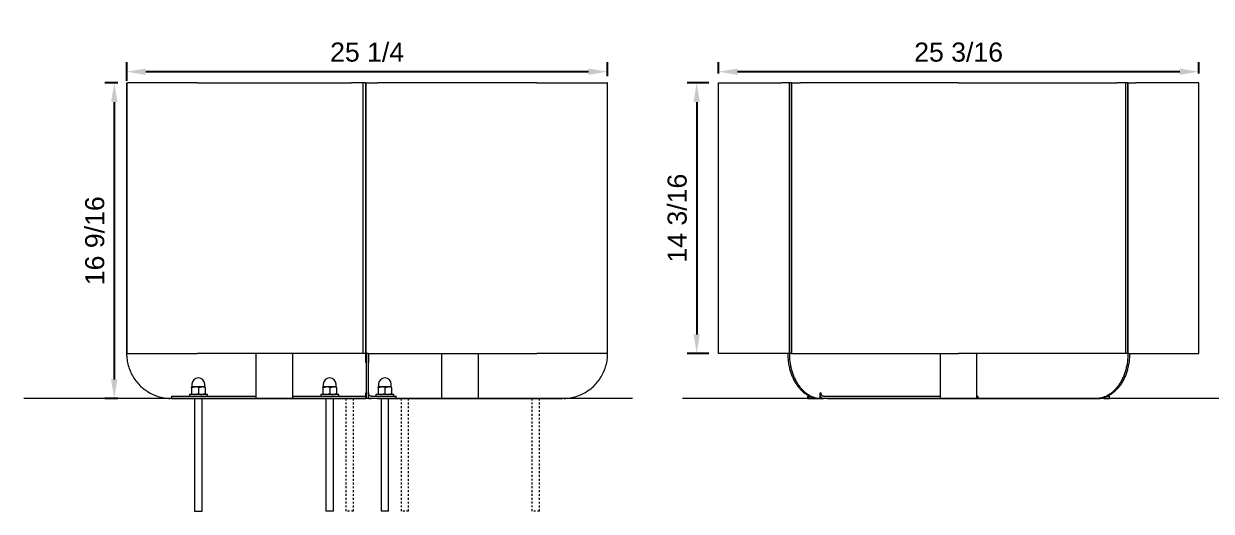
# Model space of a CAD drawing. Header units: inches. Extents: x -0.2 to 94.2, y 2.6 to 69.8.
# Drawn here: x -0.2 to 62.1, y 44.3 to 69.8 of the extents above; entities that cross this region are included whole.
import ezdxf

# ---------------------------------------------------------------- set-up
doc = ezdxf.new("R2010")
doc.units = ezdxf.units.IN
doc.header["$PDSIZE"] = -1
doc.linetypes.add('HIDDEN', pattern=[1.905, 1.27, -0.635])
for name, color, linetype, lineweight in [('ZANO_R', 7, 'Continuous', 0), ('ZANO_R_przerywana', 250, 'HIDDEN', 0), ('ZANO_W', 1, 'Continuous', 0)]:
    doc.layers.add(name, color=color, linetype=linetype, lineweight=lineweight)
doc.styles.get("Standard").update_dxf_attribs({"font": 'ARIALUNI.TTF'})
doc.dimstyles.new('amerykanie', dxfattribs={"dimtxt": 50, "dimasz": 50, "dimexe": 0.5, "dimexo": 0.5, "dimgap": 1, "dimtad": 1, "dimdec": 0, "dimzin": 0, "dimlunit": 5, "dimtxsty": 'Standard', "dimcen": 0.09, "dimclrd": 1, "dimclre": 1, "dimclrt": 1, "dimazin": 0, "dimtfac": 1, "dimtdec": 0, "dimtmove": 0, "dimatfit": 3, "dimfxl": 1, "dimtzin": 0, "dimarcsym": 1})

# ---------------------------------------------------------------- blocks, each defined once
blk = doc.blocks.new('*D363')
at = {"layer": 'Defpoints', "color": 0}
for p in [(36.281, 67.34), (36.281, 66.749), (61.478, 66.749)]:
    blk.add_point(p, dxfattribs=at)
at = {"layer": 'ZANO_W', "color": 1, "lineweight": -2}
for p, q in [((36.281, 67.249), (36.281, 67.84)), ((60.478, 67.34), (37.281, 67.34)), ((61.478, 67.249), (61.478, 67.84))]:
    blk.add_line(p, q, dxfattribs=at)
at = {"layer": 'ZANO_W', "color": 1}
for points in [[(37.281, 67.506), (37.281, 67.173), (36.281, 67.34)], [(60.478, 67.173), (60.478, 67.506), (61.478, 67.34)]]:
    blk.add_solid(points, dxfattribs=at)
at = {"layer": 'ZANO_W', "color": 1, "insert": (48.879, 68.359), "char_height": 1, "attachment_point": 5}
blk.add_mtext('25 3/16', dxfattribs=at)
blk = doc.blocks.new('*D365')
at = {"layer": 'Defpoints', "color": 0}
for p in [(5.276, 66.748), (4.582, 50.212), (5.276, 50.212)]:
    blk.add_point(p, dxfattribs=at)
at = {"layer": 'ZANO_W', "color": 1, "lineweight": -2}
for p, q in [((4.776, 66.748), (4.082, 66.748)), ((4.582, 65.748), (4.582, 51.212)), ((4.776, 50.212), (4.082, 50.212))]:
    blk.add_line(p, q, dxfattribs=at)
at = {"layer": 'ZANO_W', "color": 1}
for points in [[(4.749, 65.748), (4.416, 65.748), (4.582, 66.748)], [(4.416, 51.212), (4.749, 51.212), (4.582, 50.212)]]:
    blk.add_solid(points, dxfattribs=at)
at = {"layer": 'ZANO_W', "color": 1, "insert": (3.563, 58.48), "char_height": 1, "attachment_point": 5, "rotation": 90}
blk.add_mtext('16 9/16', dxfattribs=at)
blk = doc.blocks.new('*D366')
at = {"layer": 'Defpoints', "color": 0}
for p in [(36.281, 66.749), (35.136, 52.576), (36.281, 52.576)]:
    blk.add_point(p, dxfattribs=at)
at = {"layer": 'ZANO_W', "color": 1, "lineweight": -2}
for p, q in [((35.781, 66.749), (34.636, 66.749)), ((35.136, 65.749), (35.136, 53.576)), ((35.781, 52.576), (34.636, 52.576))]:
    blk.add_line(p, q, dxfattribs=at)
at = {"layer": 'ZANO_W', "color": 1}
for points in [[(35.303, 65.749), (34.969, 65.749), (35.136, 66.749)], [(34.969, 53.576), (35.303, 53.576), (35.136, 52.576)]]:
    blk.add_solid(points, dxfattribs=at)
at = {"layer": 'ZANO_W', "color": 1, "insert": (34.117, 59.662), "char_height": 1, "attachment_point": 5, "rotation": 90}
blk.add_mtext('14 3/16', dxfattribs=at)
blk = doc.blocks.new('*D373')
at = {"layer": 'Defpoints', "color": 0}
for p in [(5.235, 67.34), (5.235, 66.365), (30.461, 66.613)]:
    blk.add_point(p, dxfattribs=at)
at = {"layer": 'ZANO_W', "color": 1, "lineweight": -2}
for p, q in [((5.235, 66.865), (5.235, 67.84)), ((29.461, 67.34), (6.235, 67.34)), ((30.461, 67.113), (30.461, 67.84))]:
    blk.add_line(p, q, dxfattribs=at)
at = {"layer": 'ZANO_W', "color": 1}
for points in [[(6.235, 67.506), (6.235, 67.173), (5.235, 67.34)], [(29.461, 67.173), (29.461, 67.506), (30.461, 67.34)]]:
    blk.add_solid(points, dxfattribs=at)
at = {"layer": 'ZANO_W', "color": 1, "insert": (17.848, 68.359), "char_height": 1, "attachment_point": 5}
blk.add_mtext('25 1/4', dxfattribs=at)

msp = doc.modelspace()

# ---------------------------------------------------------------- linework, layer by layer
at = {"layer": 'ZANO_R'}
for p, q in [((5.23483, 66.74767), (5.23602, 66.74767)), ((5.23483, 52.57436), (5.23483, 66.74767)), ((5.23602, 66.74767), (5.23602, 52.57436)), ((5.23652, 66.74767), (5.23602, 66.74767)), ((5.23652, 66.74767), (5.23652, 52.57436)), ((5.23652, 66.74767), (5.27643, 66.74767)), ((8.93948, 66.74767), (5.27643, 66.74767)), ((8.93948, 66.74767), (17.02398, 66.74767)), ((17.63291, 66.74767), (17.02398, 66.74767)), ((17.63291, 66.74767), (17.64064, 66.74767)), ((17.63291, 52.57436), (17.63291, 66.74767)), ((17.64064, 52.57436), (17.64064, 66.74767)), ((17.75875, 66.74767), (17.64064, 66.74767)), ((17.75875, 66.74767), (17.75875, 52.57436)), ((17.75875, 66.74767), (17.78269, 66.74767)), ((17.78269, 52.57436), (17.78269, 66.74767)), ((17.78269, 66.74767), (17.78784, 66.74767)), ((17.78784, 66.74767), (17.78784, 52.57436)), ((17.78784, 66.74767), (18.3975, 66.74767)), ((26.75644, 66.74767), (18.3975, 66.74767)), ((26.75644, 66.74767), (30.43447, 66.74767)), ((30.46109, 66.74767), (30.43447, 66.74767)), ((30.46109, 52.57436), (30.46109, 66.74767)), ((36.28069, 52.57567), (36.28069, 66.74898)), ((36.28069, 66.74898), (39.5906, 66.74898)), ((40.00288, 66.74898), (39.5906, 66.74898)), ((40.00288, 52.57567), (40.00288, 66.74898)), ((40.00288, 66.74898), (40.02428, 66.74898)), ((40.1078, 66.74898), (40.02428, 66.74898)), ((40.02428, 52.57567), (40.02428, 66.74898)), ((40.11362, 66.74898), (40.1078, 66.74898)), ((40.1078, 66.74898), (40.1078, 52.57567)), ((40.11362, 66.74898), (40.57242, 66.74898)), ((40.11362, 66.74898), (40.11362, 52.57567)), ((48.87919, 66.74898), (40.57245, 66.74898)), ((48.87919, 66.74898), (57.18594, 66.74898)), ((57.64476, 66.74898), (57.18596, 66.74898)), ((57.64476, 52.57567), (57.64476, 66.74898)), ((57.65023, 66.74898), (57.64476, 66.74898)), ((57.73374, 66.74898), (57.65023, 66.74898)), ((57.65023, 52.57567), (57.65023, 66.74898)), ((57.73374, 66.74898), (57.73374, 52.57567)), ((57.73374, 66.74898), (57.75551, 66.74898)), ((57.75551, 66.74898), (58.16778, 66.74898)), ((57.75551, 66.74898), (57.75551, 52.57567)), ((61.47769, 66.74898), (58.16778, 66.74898)), ((61.47769, 52.57567), (61.47769, 66.74898)), ((17.75875, 55.72398), (17.77358, 55.72398)), ((17.78269, 55.64524), (17.75875, 55.64524)), ((17.77358, 55.72398), (17.78269, 55.72398)), ((17.75875, 54.14917), (17.78269, 54.14917)), ((17.77906, 52.10191), (17.77906, 54.14917)), ((5.22978, 52.57436), (5.23115, 52.49367)), ((5.23483, 52.57436), (5.22978, 52.57436)), ((5.23115, 52.49367), (5.23529, 52.41307)), ((5.23652, 52.57436), (5.23483, 52.57436)), ((5.23529, 52.41307), (5.24217, 52.33266)), ((5.23652, 52.57486), (5.23602, 52.57436)), ((5.23652, 52.57436), (5.27643, 52.57436)), ((5.24217, 52.33266), (5.2518, 52.25253)), ((5.27643, 52.57436), (8.93948, 52.57436)), ((17.02398, 52.57436), (8.93948, 52.57436)), ((12.02534, 50.21214), (12.02534, 52.57436)), ((13.92693, 52.57436), (13.92693, 50.21214)), ((17.63291, 52.57436), (17.02398, 52.57436)), ((17.64064, 52.57436), (17.63291, 52.57436)), ((17.75875, 52.57436), (17.64064, 52.57436)), ((17.77906, 52.57436), (17.78269, 52.57436)), ((17.78784, 52.57436), (17.78269, 52.57436)), ((17.78784, 52.57436), (17.7889, 52.57436)), ((17.90702, 52.57436), (17.7889, 52.57436)), ((17.7889, 52.57436), (17.7889, 50.21345)), ((17.90702, 52.57436), (17.90702, 50.21345)), ((17.90702, 52.57436), (18.3975, 52.57436)), ((17.91686, 52.57436), (17.91686, 52.10191)), ((18.3975, 52.57436), (26.75644, 52.57436)), ((21.76899, 50.21214), (21.76899, 52.57436)), ((23.67058, 52.57436), (23.67058, 50.21214)), ((30.43447, 52.57436), (26.75644, 52.57436)), ((30.45671, 52.57436), (30.43447, 52.57436)), ((30.44412, 52.25253), (30.45375, 52.33266)), ((30.45375, 52.33266), (30.46063, 52.41307)), ((30.46615, 52.57436), (30.45671, 52.57436)), ((30.46063, 52.41307), (30.46477, 52.49367)), ((30.46477, 52.49367), (30.46615, 52.57436)), ((39.5906, 52.57567), (36.28069, 52.57567)), ((39.91503, 52.57567), (39.5906, 52.57567)), ((39.91503, 52.57567), (39.91663, 52.47217)), ((39.99855, 52.57567), (39.91503, 52.57567)), ((39.91663, 52.47217), (39.92155, 52.36712)), ((39.92155, 52.36712), (39.92993, 52.26082)), ((40.00251, 52.57567), (39.99855, 52.57567)), ((39.99855, 52.57567), (40.00015, 52.47217)), ((40.00015, 52.47217), (40.00507, 52.36712)), ((40.00288, 52.57567), (40.00251, 52.57567)), ((40.02428, 52.57567), (40.00288, 52.57567)), ((40.00507, 52.36712), (40.01345, 52.26082)), ((40.1078, 52.57567), (40.02428, 52.57567)), ((40.11362, 52.5839), (40.1078, 52.57567)), ((40.11362, 52.57567), (40.57242, 52.57567)), ((40.57242, 52.57567), (48.87919, 52.57567)), ((47.9284, 50.21345), (47.9284, 52.57567)), ((57.18596, 52.57567), (48.87919, 52.57567)), ((49.82999, 50.21345), (49.82999, 52.57567)), ((57.64476, 52.57567), (57.18596, 52.57567)), ((57.64476, 52.5834), (57.65023, 52.57567)), ((57.73374, 52.57567), (57.65023, 52.57567)), ((57.75551, 52.57567), (57.73374, 52.57567)), ((57.75332, 52.36712), (57.74493, 52.26082)), ((57.75823, 52.47217), (57.75332, 52.36712)), ((57.75551, 52.57567), (57.75984, 52.57567)), ((57.75984, 52.57567), (57.75823, 52.47217)), ((57.8016, 52.57567), (57.75984, 52.57567)), ((57.83683, 52.36712), (57.82845, 52.26082)), ((57.84175, 52.47217), (57.83683, 52.36712)), ((57.84335, 52.57567), (57.84175, 52.47217)), ((57.84335, 52.57567), (58.16778, 52.57567)), ((58.16778, 52.57567), (61.47769, 52.57567)), ((5.2518, 52.25253), (5.26416, 52.17278)), ((5.26416, 52.17278), (5.27923, 52.0935)), ((5.27923, 52.0935), (5.29701, 52.01478)), ((5.29701, 52.01478), (5.31746, 51.93671)), ((5.31746, 51.93671), (5.34057, 51.85939)), ((5.34057, 51.85939), (5.36631, 51.7829)), ((5.36631, 51.7829), (5.39464, 51.70733)), ((5.39464, 51.70733), (5.42554, 51.63278)), ((17.7889, 52.10191), (17.77906, 52.10191)), ((17.91686, 52.10191), (17.90702, 52.10191)), ((30.27038, 51.63278), (30.30128, 51.70733)), ((30.30128, 51.70733), (30.32961, 51.7829)), ((30.32961, 51.7829), (30.35535, 51.85939)), ((30.35535, 51.85939), (30.37846, 51.93671)), ((30.37846, 51.93671), (30.39891, 52.01478)), ((30.39891, 52.01478), (30.41669, 52.0935)), ((30.41669, 52.0935), (30.43176, 52.17278)), ((30.43176, 52.17278), (30.44412, 52.25253)), ((39.92993, 52.26082), (39.94191, 52.15357)), ((39.94191, 52.15357), (39.95761, 52.04572)), ((39.95761, 52.04572), (39.97711, 51.93762)), ((39.97711, 51.93762), (39.98832, 51.88361)), ((39.98832, 51.88361), (40.00051, 51.82967)), ((40.00051, 51.82967), (40.01368, 51.77588)), ((40.01345, 52.26082), (40.02543, 52.15357)), ((40.01368, 51.77588), (40.02784, 51.72227)), ((40.02543, 52.15357), (40.04112, 52.04572)), ((40.02784, 51.72227), (40.04299, 51.6689)), ((40.04112, 52.04572), (40.06063, 51.93762)), ((40.06063, 51.93762), (40.07184, 51.88361)), ((40.07184, 51.88361), (40.08403, 51.82967)), ((40.08403, 51.82967), (40.0972, 51.77588)), ((40.0972, 51.77588), (40.11136, 51.72227)), ((40.11136, 51.72227), (40.12651, 51.6689)), ((57.64703, 51.72227), (57.63187, 51.6689)), ((57.66119, 51.77588), (57.64703, 51.72227)), ((57.67436, 51.82967), (57.66119, 51.77588)), ((57.68655, 51.88361), (57.67436, 51.82967)), ((57.69775, 51.93762), (57.68655, 51.88361)), ((57.71726, 52.04572), (57.69775, 51.93762)), ((57.73054, 51.72227), (57.71539, 51.6689)), ((57.73296, 52.15357), (57.71726, 52.04572)), ((57.7447, 51.77588), (57.73054, 51.72227)), ((57.74493, 52.26082), (57.73296, 52.15357)), ((57.75787, 51.82967), (57.7447, 51.77588)), ((57.77006, 51.88361), (57.75787, 51.82967)), ((57.78127, 51.93762), (57.77006, 51.88361)), ((57.80078, 52.04572), (57.78127, 51.93762)), ((57.81647, 52.15357), (57.80078, 52.04572)), ((57.82845, 52.26082), (57.81647, 52.15357)), ((5.42554, 51.63278), (5.45897, 51.55933)), ((5.45897, 51.55933), (5.49489, 51.48706)), ((5.49489, 51.48706), (5.53325, 51.41606)), ((5.53325, 51.41606), (5.57402, 51.34641)), ((5.57402, 51.34641), (5.61714, 51.27819)), ((5.61714, 51.27819), (5.66257, 51.21149)), ((5.66257, 51.21149), (5.71025, 51.14638)), ((5.71025, 51.14638), (5.76013, 51.08293)), ((29.93579, 51.08293), (29.98567, 51.14638)), ((29.98567, 51.14638), (30.03335, 51.21149)), ((30.03335, 51.21149), (30.07878, 51.27819)), ((30.07878, 51.27819), (30.1219, 51.34641)), ((30.1219, 51.34641), (30.16267, 51.41606)), ((30.16267, 51.41606), (30.20103, 51.48706)), ((30.20103, 51.48706), (30.23695, 51.55933)), ((30.23695, 51.55933), (30.27038, 51.63278)), ((40.04299, 51.6689), (40.05914, 51.61583)), ((40.05914, 51.61583), (40.07627, 51.56311)), ((40.07627, 51.56311), (40.09438, 51.51078)), ((40.09438, 51.51078), (40.11348, 51.45891)), ((40.11348, 51.45891), (40.13355, 51.40755)), ((40.12651, 51.6689), (40.14265, 51.61583)), ((40.13355, 51.40755), (40.15458, 51.35675)), ((40.14265, 51.61583), (40.15978, 51.56311)), ((40.15458, 51.35675), (40.17657, 51.30657)), ((40.15978, 51.56311), (40.1779, 51.51078)), ((40.17657, 51.30657), (40.19949, 51.25706)), ((40.1779, 51.51078), (40.197, 51.45891)), ((40.197, 51.45891), (40.21707, 51.40755)), ((40.19949, 51.25706), (40.22334, 51.20826)), ((40.21707, 51.40755), (40.2381, 51.35675)), ((40.22334, 51.20826), (40.24809, 51.16024)), ((40.2381, 51.35675), (40.26008, 51.30657)), ((40.24809, 51.16024), (40.27373, 51.11304)), ((40.26008, 51.30657), (40.28301, 51.25706)), ((40.27373, 51.11304), (40.30024, 51.06671)), ((40.28301, 51.25706), (40.30685, 51.20826)), ((40.30685, 51.20826), (40.33161, 51.16024)), ((40.33161, 51.16024), (40.35725, 51.11304)), ((40.35725, 51.11304), (40.38376, 51.06671)), ((57.40113, 51.11304), (57.37463, 51.06671)), ((57.42678, 51.16024), (57.40113, 51.11304)), ((57.45153, 51.20826), (57.42678, 51.16024)), ((57.47538, 51.25706), (57.45153, 51.20826)), ((57.48465, 51.11304), (57.45814, 51.06671)), ((57.4983, 51.30657), (57.47538, 51.25706)), ((57.51029, 51.16024), (57.48465, 51.11304)), ((57.52029, 51.35675), (57.4983, 51.30657)), ((57.53505, 51.20826), (57.51029, 51.16024)), ((57.54132, 51.40755), (57.52029, 51.35675)), ((57.5589, 51.25706), (57.53505, 51.20826)), ((57.56139, 51.45891), (57.54132, 51.40755)), ((57.58182, 51.30657), (57.5589, 51.25706)), ((57.58048, 51.51078), (57.56139, 51.45891)), ((57.5986, 51.56311), (57.58048, 51.51078)), ((57.6038, 51.35675), (57.58182, 51.30657)), ((57.61573, 51.61583), (57.5986, 51.56311)), ((57.62484, 51.40755), (57.6038, 51.35675)), ((57.63187, 51.6689), (57.61573, 51.61583)), ((57.64491, 51.45891), (57.62484, 51.40755)), ((57.664, 51.51078), (57.64491, 51.45891)), ((57.68212, 51.56311), (57.664, 51.51078)), ((57.69925, 51.61583), (57.68212, 51.56311)), ((57.71539, 51.6689), (57.69925, 51.61583)), ((5.76013, 51.08293), (5.81214, 51.02123)), ((5.81214, 51.02123), (5.86624, 50.96134)), ((5.86624, 50.96134), (5.92234, 50.90333)), ((5.92234, 50.90333), (5.9804, 50.84727)), ((5.9804, 50.84727), (6.04033, 50.79323)), ((6.04033, 50.79323), (6.10208, 50.74126)), ((6.10208, 50.74126), (6.16557, 50.69144)), ((6.16557, 50.69144), (6.23072, 50.64381)), ((6.23072, 50.64381), (6.29746, 50.59844)), ((6.29746, 50.59844), (6.36571, 50.55537)), ((6.36571, 50.55537), (6.43539, 50.51466)), ((6.43539, 50.51466), (6.50643, 50.47635)), ((6.50643, 50.47635), (6.57872, 50.4405)), ((8.64038, 50.79073), (8.64038, 50.82238)), ((8.81754, 50.82238), (8.64038, 50.82238)), ((8.64038, 50.79073), (8.64038, 50.46032)), ((8.66006, 50.96017), (8.66006, 50.83222)), ((9.17188, 50.82238), (8.81754, 50.82238)), ((8.99471, 50.79073), (8.99471, 50.46032)), ((9.34904, 50.82238), (9.17188, 50.82238)), ((9.32936, 50.83222), (9.32936, 50.96017)), ((9.34904, 50.79073), (9.34904, 50.82238)), ((9.34904, 50.79073), (9.34904, 50.46032)), ((15.53015, 50.79073), (15.53015, 50.82238)), ((15.70732, 50.82238), (15.53015, 50.82238)), ((15.53015, 50.79073), (15.53015, 50.46032)), ((15.54984, 50.96017), (15.54984, 50.83222)), ((16.06165, 50.82238), (15.70732, 50.82238)), ((15.88448, 50.79073), (15.88448, 50.46032)), ((16.23882, 50.82238), (16.06165, 50.82238)), ((16.21913, 50.83222), (16.21913, 50.96017)), ((16.23882, 50.79073), (16.23882, 50.82238)), ((16.23882, 50.79073), (16.23882, 50.46032)), ((17.77906, 50.33025), (17.77906, 50.50348)), ((17.77906, 50.50348), (17.7889, 50.50348)), ((17.78253, 50.45691), (17.78399, 50.46249)), ((17.78399, 50.46249), (17.78526, 50.46811)), ((17.78526, 50.46811), (17.78634, 50.47377)), ((17.78634, 50.47377), (17.78723, 50.47947)), ((17.78723, 50.47947), (17.78794, 50.48519)), ((17.78794, 50.48519), (17.78845, 50.49093)), ((17.78845, 50.49093), (17.78877, 50.49669)), ((17.78877, 50.49669), (17.7889, 50.50245)), ((17.90702, 50.50348), (17.91686, 50.50348)), ((17.90716, 50.49643), (17.90702, 50.50245)), ((17.90751, 50.49042), (17.90716, 50.49643)), ((17.90807, 50.48442), (17.90751, 50.49042)), ((17.90883, 50.47844), (17.90807, 50.48442)), ((17.90981, 50.4725), (17.90883, 50.47844)), ((17.91099, 50.46659), (17.90981, 50.4725)), ((17.91237, 50.46073), (17.91099, 50.46659)), ((17.91686, 50.50348), (17.91686, 50.44592)), ((18.42389, 50.79073), (18.42389, 50.82238)), ((18.60105, 50.82238), (18.42389, 50.82238)), ((18.42389, 50.79073), (18.42389, 50.46032)), ((18.44357, 50.96017), (18.44357, 50.83222)), ((18.95539, 50.82238), (18.60105, 50.82238)), ((18.77822, 50.79073), (18.77822, 50.46032)), ((19.13255, 50.82238), (18.95539, 50.82238)), ((19.11287, 50.83222), (19.11287, 50.96017)), ((19.13255, 50.79073), (19.13255, 50.82238)), ((19.13255, 50.79073), (19.13255, 50.46032)), ((29.1172, 50.4405), (29.1895, 50.47635)), ((29.1895, 50.47635), (29.26053, 50.51466)), ((29.26053, 50.51466), (29.33021, 50.55537)), ((29.33021, 50.55537), (29.39846, 50.59844)), ((29.39846, 50.59844), (29.4652, 50.64381)), ((29.4652, 50.64381), (29.53035, 50.69144)), ((29.53035, 50.69144), (29.59384, 50.74126)), ((29.59384, 50.74126), (29.65559, 50.79323)), ((29.65559, 50.79323), (29.71552, 50.84727)), ((29.71552, 50.84727), (29.77358, 50.90333)), ((29.77358, 50.90333), (29.82968, 50.96134)), ((29.82968, 50.96134), (29.88378, 51.02123)), ((29.88378, 51.02123), (29.93579, 51.08293)), ((40.30024, 51.06671), (40.32759, 51.0213)), ((40.32759, 51.0213), (40.35577, 50.97685)), ((40.35577, 50.97685), (40.38474, 50.9334)), ((40.38376, 51.06671), (40.41111, 51.0213)), ((40.38474, 50.9334), (40.41447, 50.89101)), ((40.41111, 51.0213), (40.43929, 50.97685)), ((40.41447, 50.89101), (40.44495, 50.84971)), ((40.43929, 50.97685), (40.46825, 50.9334)), ((40.44495, 50.84971), (40.47613, 50.80953)), ((40.46825, 50.9334), (40.49799, 50.89101)), ((40.47613, 50.80953), (40.50799, 50.77052)), ((40.49799, 50.89101), (40.52846, 50.84971)), ((40.50799, 50.77052), (40.54049, 50.7327)), ((40.52846, 50.84971), (40.55965, 50.80953)), ((40.54049, 50.7327), (40.5736, 50.69611)), ((40.55965, 50.80953), (40.5915, 50.77052)), ((40.5736, 50.69611), (40.60729, 50.66078)), ((40.5915, 50.77052), (40.62401, 50.7327)), ((40.60729, 50.66078), (40.64152, 50.62673)), ((40.62401, 50.7327), (40.65712, 50.69611)), ((40.64152, 50.62673), (40.67625, 50.59398)), ((40.65712, 50.69611), (40.69081, 50.66078)), ((40.67625, 50.59398), (40.71145, 50.56256)), ((40.69081, 50.66078), (40.72504, 50.62673)), ((40.71145, 50.56256), (40.74708, 50.53248)), ((40.72504, 50.62673), (40.75977, 50.59398)), ((40.74708, 50.53248), (40.7831, 50.50376)), ((40.75977, 50.59398), (40.79497, 50.56256)), ((40.7831, 50.50376), (40.81947, 50.47641)), ((40.79497, 50.56256), (40.8306, 50.53248)), ((40.81947, 50.47641), (40.85616, 50.45044)), ((40.8306, 50.53248), (40.86662, 50.50376)), ((40.86662, 50.50376), (40.90299, 50.47641)), ((40.90299, 50.47641), (40.93968, 50.45044)), ((41.61321, 50.21476), (41.61321, 50.50479)), ((41.61321, 50.50479), (41.66889, 50.50479)), ((41.66901, 50.49707), (41.66889, 50.50479)), ((41.66938, 50.48923), (41.66901, 50.49707)), ((41.67002, 50.48129), (41.66938, 50.48923)), ((41.67093, 50.47327), (41.67002, 50.48129)), ((41.67213, 50.46521), (41.67093, 50.47327)), ((41.67283, 50.46117), (41.67213, 50.46521)), ((56.85539, 50.47641), (56.8187, 50.45044)), ((56.89177, 50.50376), (56.85539, 50.47641)), ((56.92779, 50.53248), (56.89177, 50.50376)), ((56.93891, 50.47641), (56.90222, 50.45044)), ((56.96342, 50.56256), (56.92779, 50.53248)), ((56.97529, 50.50376), (56.93891, 50.47641)), ((56.99862, 50.59398), (56.96342, 50.56256)), ((57.01131, 50.53248), (56.97529, 50.50376)), ((57.03335, 50.62673), (56.99862, 50.59398)), ((57.04693, 50.56256), (57.01131, 50.53248)), ((57.06758, 50.66078), (57.03335, 50.62673)), ((57.08213, 50.59398), (57.04693, 50.56256)), ((57.10126, 50.69611), (57.06758, 50.66078)), ((57.11687, 50.62673), (57.08213, 50.59398)), ((57.13438, 50.7327), (57.10126, 50.69611)), ((57.15109, 50.66078), (57.11687, 50.62673)), ((57.16688, 50.77052), (57.13438, 50.7327)), ((57.18478, 50.69611), (57.15109, 50.66078)), ((57.19874, 50.80953), (57.16688, 50.77052)), ((57.21789, 50.7327), (57.18478, 50.69611)), ((57.22992, 50.84971), (57.19874, 50.80953)), ((57.2504, 50.77052), (57.21789, 50.7327)), ((57.26039, 50.89101), (57.22992, 50.84971)), ((57.28226, 50.80953), (57.2504, 50.77052)), ((57.29013, 50.9334), (57.26039, 50.89101)), ((57.31344, 50.84971), (57.28226, 50.80953)), ((57.3191, 50.97685), (57.29013, 50.9334)), ((57.34391, 50.89101), (57.31344, 50.84971)), ((57.34727, 51.0213), (57.3191, 50.97685)), ((57.37365, 50.9334), (57.34391, 50.89101)), ((57.37463, 51.06671), (57.34727, 51.0213)), ((57.40262, 50.97685), (57.37365, 50.9334)), ((57.43079, 51.0213), (57.40262, 50.97685)), ((57.45814, 51.06671), (57.43079, 51.0213)), ((6.57872, 50.4405), (6.65221, 50.40713)), ((6.65221, 50.40713), (6.72679, 50.37629)), ((6.72679, 50.37629), (6.80237, 50.34802)), ((6.80237, 50.34802), (6.87888, 50.32235)), ((6.87888, 50.32235), (6.95623, 50.2993)), ((6.95623, 50.2993), (7.03431, 50.27891)), ((7.03431, 50.27891), (7.11305, 50.2612)), ((7.11305, 50.2612), (7.19234, 50.24619)), ((7.19234, 50.24619), (7.2721, 50.2339)), ((7.2721, 50.2339), (7.35224, 50.22434)), ((7.35224, 50.22434), (7.43265, 50.21752)), ((7.43265, 50.21752), (7.51325, 50.21345)), ((7.59199, 50.33025), (8.57625, 50.33025)), ((7.59199, 50.33025), (7.59199, 50.21214)), ((7.59199, 50.21214), (8.57625, 50.21214)), ((9.46715, 50.42868), (8.52227, 50.42868)), ((8.57625, 50.33025), (12.02534, 50.33025)), ((8.57625, 50.21214), (12.02536, 50.21214)), ((8.64038, 50.42868), (8.64038, 50.46032)), ((8.79786, 50.21214), (8.79786, 44.30659)), ((9.19156, 44.30659), (9.19156, 50.21214)), ((9.34904, 50.42868), (9.34904, 50.46032)), ((9.46715, 50.33025), (9.46715, 50.42868)), ((12.02536, 50.21214), (12.02534, 50.21214)), ((12.02534, 50.21214), (12.02534, 50.21214)), ((12.02534, 50.21214), (12.02536, 50.21214)), ((12.02536, 50.21214), (12.02552, 50.21214)), ((12.02552, 50.21214), (12.02633, 50.21214)), ((12.02633, 50.21214), (12.02988, 50.21214)), ((12.02988, 50.21214), (12.04459, 50.21214)), ((12.04459, 50.21214), (12.10238, 50.21214)), ((12.10238, 50.21214), (12.30382, 50.21214)), ((12.30382, 50.21214), (13.92691, 50.21214)), ((13.92691, 50.21214), (17.77906, 50.21214)), ((13.92693, 50.33025), (17.77906, 50.33025)), ((15.41204, 50.42868), (15.41204, 50.33025)), ((16.35693, 50.42868), (15.41204, 50.42868)), ((15.53015, 50.42868), (15.53015, 50.46032)), ((15.68763, 50.21214), (15.68763, 44.30659)), ((16.08134, 44.30659), (16.08134, 50.21214)), ((16.23882, 50.42868), (16.23882, 50.46032)), ((16.35693, 50.33025), (16.35693, 50.42868)), ((17.77906, 50.44592), (17.78089, 50.45139)), ((17.77906, 50.21214), (17.77906, 50.33025)), ((17.78402, 50.2657), (17.77906, 50.26227)), ((17.78089, 50.45139), (17.78253, 50.45691)), ((17.7889, 50.26923), (17.78402, 50.2657)), ((17.90702, 50.21345), (17.7889, 50.21345)), ((17.90702, 50.26923), (17.91496, 50.26356)), ((17.91396, 50.45492), (17.91237, 50.46073)), ((17.91575, 50.44917), (17.91396, 50.45492)), ((17.91496, 50.26356), (17.92309, 50.25816)), ((17.91774, 50.44348), (17.91575, 50.44917)), ((17.91686, 50.26227), (17.91686, 50.21214)), ((17.91686, 50.21214), (18.07702, 50.21214)), ((17.91992, 50.43787), (17.91774, 50.44348)), ((17.9223, 50.43233), (17.91992, 50.43787)), ((17.92487, 50.42688), (17.9223, 50.43233)), ((17.92309, 50.25816), (17.9314, 50.25303)), ((17.92763, 50.42153), (17.92487, 50.42688)), ((17.93057, 50.41627), (17.92763, 50.42153)), ((17.93369, 50.41112), (17.93057, 50.41627)), ((17.9314, 50.25303), (17.93988, 50.24818)), ((17.93699, 50.40608), (17.93369, 50.41112)), ((17.94046, 50.40116), (17.93699, 50.40608)), ((17.93988, 50.24818), (17.94851, 50.24362)), ((17.94411, 50.39636), (17.94046, 50.40116)), ((17.94791, 50.39169), (17.94411, 50.39636)), ((17.95188, 50.38716), (17.94791, 50.39169)), ((17.94851, 50.24362), (17.95729, 50.23935)), ((17.956, 50.38277), (17.95188, 50.38716)), ((17.96027, 50.37852), (17.956, 50.38277)), ((17.95729, 50.23935), (17.96621, 50.23538)), ((17.96469, 50.37442), (17.96027, 50.37852)), ((17.96925, 50.37048), (17.96469, 50.37442)), ((17.96621, 50.23538), (17.97526, 50.23171)), ((17.97394, 50.36671), (17.96925, 50.37048)), ((17.97876, 50.36309), (17.97394, 50.36671)), ((17.97526, 50.23171), (17.98442, 50.22835)), ((17.9837, 50.35965), (17.97876, 50.36309)), ((17.98876, 50.35638), (17.9837, 50.35965)), ((17.98442, 50.22835), (17.9937, 50.22529)), ((17.99393, 50.35329), (17.98876, 50.35638)), ((17.9937, 50.22529), (18.00307, 50.22255)), ((17.9992, 50.35038), (17.99393, 50.35329)), ((18.00457, 50.34765), (17.9992, 50.35038)), ((18.00307, 50.22255), (18.01252, 50.22012)), ((18.01004, 50.34511), (18.00457, 50.34765)), ((18.01559, 50.34277), (18.01004, 50.34511)), ((18.01252, 50.22012), (18.02206, 50.21801)), ((18.02121, 50.34062), (18.01559, 50.34277)), ((18.02691, 50.33866), (18.02121, 50.34062)), ((18.02206, 50.21801), (18.03165, 50.21622)), ((18.03267, 50.33691), (18.02691, 50.33866)), ((18.03165, 50.21622), (18.04131, 50.21475)), ((18.03849, 50.33536), (18.03267, 50.33691)), ((18.04436, 50.33401), (18.03849, 50.33536)), ((18.04131, 50.21475), (18.051, 50.21361)), ((18.05028, 50.33286), (18.04436, 50.33401)), ((18.05623, 50.33192), (18.05028, 50.33286)), ((18.051, 50.21361), (18.06073, 50.21279)), ((18.06221, 50.33119), (18.05623, 50.33192)), ((18.06073, 50.21279), (18.07048, 50.2123)), ((18.06821, 50.33067), (18.06221, 50.33119)), ((18.07422, 50.33035), (18.06821, 50.33067)), ((18.07048, 50.2123), (18.08025, 50.21214)), ((18.08025, 50.33025), (18.07422, 50.33035)), ((18.08025, 50.33025), (18.37946, 50.33025)), ((18.37946, 50.21214), (18.08025, 50.21214)), ((18.30578, 50.42868), (18.30578, 50.33025)), ((19.25066, 50.42868), (18.30578, 50.42868)), ((18.37946, 50.33025), (19.36372, 50.33025)), ((18.37946, 50.21214), (19.36372, 50.21214)), ((18.42389, 50.42868), (18.42389, 50.46032)), ((18.58137, 50.21214), (18.58137, 44.30659)), ((18.97507, 44.30659), (18.97507, 50.21214)), ((19.13255, 50.42868), (19.13255, 50.46032)), ((19.25066, 50.33025), (19.25066, 50.42868)), ((19.36372, 50.21214), (19.36372, 50.33025)), ((19.36372, 50.21214), (21.76901, 50.21214)), ((21.769, 50.21214), (21.76899, 50.21214)), ((21.76899, 50.21214), (23.3921, 50.21214)), ((21.76901, 50.21214), (21.769, 50.21214)), ((23.3921, 50.21214), (23.67056, 50.21214)), ((23.67056, 50.21214), (28.10393, 50.21214)), ((28.18267, 50.21345), (28.26327, 50.21752)), ((28.26327, 50.21752), (28.34368, 50.22434)), ((28.34368, 50.22434), (28.42382, 50.2339)), ((28.42382, 50.2339), (28.50358, 50.24619)), ((28.50358, 50.24619), (28.58287, 50.2612)), ((28.58287, 50.2612), (28.66161, 50.27891)), ((28.66161, 50.27891), (28.73969, 50.2993)), ((28.73969, 50.2993), (28.81704, 50.32235)), ((28.81704, 50.32235), (28.89355, 50.34802)), ((28.89355, 50.34802), (28.96913, 50.37629)), ((28.96913, 50.37629), (29.04371, 50.40713)), ((29.04371, 50.40713), (29.1172, 50.4405)), ((40.85616, 50.45044), (40.89313, 50.42586)), ((40.89313, 50.42586), (40.93034, 50.40266)), ((40.93034, 50.40266), (40.96776, 50.38086)), ((40.93968, 50.45044), (40.97665, 50.42586)), ((40.96304, 50.33156), (40.96302, 50.33156)), ((40.96302, 50.33156), (40.96302, 50.33156)), ((40.96302, 50.33156), (40.96302, 50.33156)), ((40.96302, 50.33156), (40.96304, 50.33156)), ((40.96302, 50.21345), (40.96302, 50.33156)), ((40.96304, 50.21345), (40.96302, 50.21345)), ((40.96302, 50.21345), (40.96302, 50.21345)), ((40.96302, 50.21345), (40.96302, 50.21345)), ((40.96302, 50.21345), (40.96304, 50.21345)), ((40.96304, 50.33156), (40.9632, 50.33156)), ((40.96304, 50.21345), (40.9632, 50.21345)), ((40.9632, 50.33156), (40.96398, 50.33156)), ((40.9632, 50.21345), (40.96398, 50.21345)), ((40.96398, 50.33156), (40.96746, 50.33156)), ((40.96398, 50.21345), (40.96746, 50.21345)), ((40.96746, 50.33156), (40.98185, 50.33156)), ((40.96746, 50.21345), (40.98185, 50.21345)), ((40.96776, 50.38086), (41.00534, 50.36045)), ((40.97665, 50.42586), (41.01386, 50.40266)), ((40.98185, 50.33156), (41.03859, 50.33156)), ((40.98185, 50.21345), (41.03859, 50.21345)), ((41.00534, 50.36045), (41.04304, 50.34143)), ((41.01386, 50.40266), (41.05127, 50.38086)), ((41.03859, 50.21345), (41.03859, 50.3436)), ((41.03859, 50.21345), (41.78846, 50.21345)), ((41.04304, 50.34143), (41.08085, 50.32379)), ((41.05127, 50.38086), (41.08885, 50.36045)), ((41.08085, 50.32379), (41.1187, 50.30752)), ((41.08885, 50.36045), (41.12656, 50.34143)), ((41.1187, 50.30752), (41.15659, 50.29261)), ((41.12656, 50.34143), (41.16436, 50.32379)), ((41.15659, 50.29261), (41.19446, 50.27905)), ((41.16436, 50.32379), (41.20222, 50.30752)), ((41.19446, 50.27905), (41.23228, 50.26683)), ((41.20222, 50.30752), (41.2401, 50.29261)), ((41.23228, 50.26683), (41.27004, 50.25593)), ((41.2401, 50.29261), (41.27797, 50.27905)), ((41.27004, 50.25593), (41.30768, 50.24632)), ((41.27797, 50.27905), (41.3158, 50.26683)), ((41.30768, 50.24632), (41.34519, 50.238)), ((41.3158, 50.26683), (41.35355, 50.25593)), ((41.34519, 50.238), (41.38253, 50.23093)), ((41.35355, 50.25593), (41.3912, 50.24632)), ((41.38253, 50.23093), (41.41967, 50.2251)), ((41.3912, 50.24632), (41.4287, 50.238)), ((41.41967, 50.2251), (41.4566, 50.22048)), ((41.4287, 50.238), (41.46604, 50.23093)), ((41.4566, 50.22048), (41.49328, 50.21704)), ((41.46604, 50.23093), (41.50319, 50.2251)), ((41.49328, 50.21704), (41.52969, 50.21476)), ((41.50319, 50.2251), (41.54012, 50.22048)), ((41.61321, 50.21476), (41.52969, 50.21476)), ((41.54012, 50.22048), (41.5768, 50.21704)), ((41.5768, 50.21704), (41.61321, 50.21476)), ((41.61321, 50.35854), (41.61678, 50.35017)), ((41.61678, 50.35017), (41.62056, 50.34194)), ((41.62056, 50.34194), (41.62454, 50.33388)), ((41.62454, 50.33388), (41.62873, 50.32599)), ((41.62873, 50.32599), (41.63312, 50.31828)), ((41.63312, 50.31828), (41.63769, 50.31078)), ((41.63769, 50.31078), (41.64245, 50.3035)), ((41.64245, 50.3035), (41.64738, 50.29645)), ((41.64738, 50.29645), (41.65247, 50.28964)), ((41.65247, 50.28964), (41.65773, 50.28308)), ((41.65773, 50.28308), (41.66313, 50.27679)), ((41.66313, 50.27679), (41.66588, 50.27375)), ((41.66588, 50.27375), (41.66867, 50.27078)), ((41.66867, 50.27078), (41.67148, 50.26788)), ((41.67148, 50.26788), (41.67433, 50.26505)), ((41.67362, 50.45713), (41.67283, 50.46117)), ((41.67447, 50.45309), (41.67362, 50.45713)), ((41.67433, 50.26505), (41.67721, 50.26229)), ((41.6754, 50.44906), (41.67447, 50.45309)), ((41.67641, 50.44503), (41.6754, 50.44906)), ((41.67749, 50.44103), (41.67641, 50.44503)), ((41.67721, 50.26229), (41.68011, 50.2596)), ((41.67864, 50.43704), (41.67749, 50.44103)), ((41.67988, 50.43307), (41.67864, 50.43704)), ((41.68119, 50.42914), (41.67988, 50.43307)), ((41.68011, 50.2596), (41.68304, 50.25699)), ((41.68257, 50.42523), (41.68119, 50.42914)), ((41.68403, 50.42136), (41.68257, 50.42523)), ((41.68304, 50.25699), (41.686, 50.25446)), ((41.68557, 50.41753), (41.68403, 50.42136)), ((41.68717, 50.41374), (41.68557, 50.41753)), ((41.686, 50.25446), (41.68897, 50.252)), ((41.68885, 50.41), (41.68717, 50.41374)), ((41.69061, 50.40631), (41.68885, 50.41)), ((41.68897, 50.252), (41.69197, 50.24961)), ((41.69243, 50.40268), (41.69061, 50.40631)), ((41.69197, 50.24961), (41.69499, 50.24731)), ((41.69432, 50.39911), (41.69243, 50.40268)), ((41.69628, 50.39561), (41.69432, 50.39911)), ((41.69499, 50.24731), (41.69803, 50.24508)), ((41.69831, 50.39217), (41.69628, 50.39561)), ((41.69803, 50.24508), (41.70109, 50.24292)), ((41.7004, 50.3888), (41.69831, 50.39217)), ((41.70255, 50.38551), (41.7004, 50.3888)), ((41.70109, 50.24292), (41.70417, 50.24085)), ((41.70476, 50.3823), (41.70255, 50.38551)), ((41.70417, 50.24085), (41.70725, 50.23885)), ((41.70704, 50.37917), (41.70476, 50.3823)), ((41.70936, 50.37613), (41.70704, 50.37917)), ((41.70725, 50.23885), (41.71036, 50.23693)), ((41.71174, 50.37317), (41.70936, 50.37613)), ((41.71036, 50.23693), (41.71347, 50.23509)), ((41.71417, 50.3703), (41.71174, 50.37317)), ((41.71347, 50.23509), (41.7166, 50.23333)), ((41.71665, 50.36753), (41.71417, 50.3703)), ((41.7166, 50.23333), (41.71973, 50.23164)), ((41.71918, 50.36486), (41.71665, 50.36753)), ((41.72174, 50.36228), (41.71918, 50.36486)), ((41.71973, 50.23164), (41.72287, 50.23003)), ((41.72435, 50.3598), (41.72174, 50.36228)), ((41.72287, 50.23003), (41.72602, 50.2285)), ((41.72699, 50.35742), (41.72435, 50.3598)), ((41.72602, 50.2285), (41.72917, 50.22705)), ((41.72967, 50.35515), (41.72699, 50.35742)), ((41.72917, 50.22705), (41.73233, 50.22568)), ((41.73238, 50.35298), (41.72967, 50.35515)), ((41.73233, 50.22568), (41.73549, 50.22438)), ((41.73512, 50.35092), (41.73238, 50.35298)), ((41.73788, 50.34896), (41.73512, 50.35092)), ((41.73549, 50.22438), (41.73865, 50.22316)), ((41.74067, 50.34711), (41.73788, 50.34896)), ((41.73865, 50.22316), (41.74181, 50.22201)), ((41.74347, 50.34536), (41.74067, 50.34711)), ((41.74181, 50.22201), (41.74497, 50.22094)), ((41.74629, 50.34373), (41.74347, 50.34536)), ((41.74497, 50.22094), (41.74812, 50.21995)), ((41.74912, 50.3422), (41.74629, 50.34373)), ((41.74812, 50.21995), (41.75127, 50.21903)), ((41.75197, 50.34077), (41.74912, 50.3422)), ((41.75127, 50.21903), (41.75442, 50.21818)), ((41.75482, 50.33946), (41.75197, 50.34077)), ((41.75442, 50.21818), (41.75756, 50.2174)), ((41.75767, 50.33825), (41.75482, 50.33946)), ((41.75756, 50.2174), (41.76069, 50.2167)), ((41.76053, 50.33715), (41.75767, 50.33825)), ((41.76339, 50.33615), (41.76053, 50.33715)), ((41.76069, 50.2167), (41.76382, 50.21607)), ((41.76624, 50.33525), (41.76339, 50.33615)), ((41.76382, 50.21607), (41.76693, 50.21551)), ((41.76909, 50.33445), (41.76624, 50.33525)), ((41.76693, 50.21551), (41.77003, 50.21502)), ((41.77193, 50.33376), (41.76909, 50.33445)), ((41.77003, 50.21502), (41.77313, 50.2146)), ((41.77476, 50.33316), (41.77193, 50.33376)), ((41.77313, 50.2146), (41.77621, 50.21424)), ((41.77757, 50.33267), (41.77476, 50.33316)), ((41.77621, 50.21424), (41.77927, 50.21396)), ((41.78037, 50.33226), (41.77757, 50.33267)), ((41.77927, 50.21396), (41.78232, 50.21373)), ((41.78316, 50.33195), (41.78037, 50.33226)), ((41.78232, 50.21373), (41.78536, 50.21358)), ((41.78592, 50.33173), (41.78316, 50.33195)), ((41.78536, 50.21358), (41.78838, 50.21348)), ((41.78866, 50.33161), (41.78592, 50.33173)), ((41.78838, 50.21348), (41.79138, 50.21345)), ((41.79138, 50.33156), (41.78866, 50.33161)), ((41.79138, 50.33156), (42.00296, 50.33156)), ((42.00296, 50.21345), (41.79138, 50.21345)), ((42.00296, 50.33156), (43.39491, 50.33156)), ((42.00296, 50.21345), (43.39491, 50.21345)), ((43.39491, 50.33156), (47.9284, 50.33156)), ((43.39491, 50.21345), (47.9284, 50.21345)), ((47.9284, 50.21345), (48.87919, 50.21345)), ((48.87919, 50.21345), (49.82999, 50.21345)), ((49.82999, 50.33156), (49.90228, 50.33156)), ((49.82999, 50.21345), (49.90228, 50.21345)), ((49.90228, 50.21345), (49.90228, 50.33156)), ((49.90228, 50.21345), (55.96411, 50.21345)), ((55.96701, 50.21345), (55.96411, 50.21345)), ((55.96701, 50.21345), (56.29322, 50.21345)), ((56.18159, 50.21704), (56.14518, 50.21476)), ((56.22869, 50.21476), (56.14518, 50.21476)), ((56.21827, 50.22048), (56.18159, 50.21704)), ((56.25519, 50.2251), (56.21827, 50.22048)), ((56.2651, 50.21704), (56.22869, 50.21476)), ((56.29234, 50.23093), (56.25519, 50.2251)), ((56.26373, 50.21694), (56.26821, 50.21602)), ((56.30178, 50.22048), (56.2651, 50.21704)), ((56.26821, 50.21602), (56.27272, 50.21524)), ((56.27272, 50.21524), (56.27725, 50.2146)), ((56.27725, 50.2146), (56.2818, 50.2141)), ((56.2818, 50.2141), (56.28636, 50.21374)), ((56.28636, 50.21374), (56.29093, 50.21352)), ((56.29093, 50.21352), (56.29551, 50.21345)), ((56.32968, 50.238), (56.29234, 50.23093)), ((56.50708, 50.21345), (56.29551, 50.21345)), ((56.33871, 50.2251), (56.30178, 50.22048)), ((56.36719, 50.24632), (56.32968, 50.238)), ((56.37586, 50.23093), (56.33871, 50.2251)), ((56.40483, 50.25593), (56.36719, 50.24632)), ((56.4132, 50.238), (56.37586, 50.23093)), ((56.44258, 50.26683), (56.40483, 50.25593)), ((56.45071, 50.24632), (56.4132, 50.238)), ((56.48041, 50.27905), (56.44258, 50.26683)), ((56.48835, 50.25593), (56.45071, 50.24632)), ((56.51828, 50.29261), (56.48041, 50.27905)), ((56.5261, 50.26683), (56.48835, 50.25593)), ((56.50708, 50.21345), (56.79534, 50.21345)), ((56.55616, 50.30752), (56.51828, 50.29261)), ((56.56393, 50.27905), (56.5261, 50.26683)), ((56.59402, 50.32379), (56.55616, 50.30752)), ((56.6018, 50.29261), (56.56393, 50.27905)), ((56.63182, 50.34143), (56.59402, 50.32379)), ((56.63968, 50.30752), (56.6018, 50.29261)), ((56.66953, 50.36045), (56.63182, 50.34143)), ((56.67754, 50.32379), (56.63968, 50.30752)), ((56.70711, 50.38086), (56.66953, 50.36045)), ((56.71534, 50.34143), (56.67754, 50.32379)), ((56.69458, 50.33156), (56.79534, 50.33156)), ((56.74452, 50.40266), (56.70711, 50.38086)), ((56.75305, 50.36045), (56.71534, 50.34143)), ((56.71979, 50.33156), (56.71979, 50.3436)), ((56.78173, 50.42586), (56.74452, 50.40266)), ((56.79063, 50.38086), (56.75305, 50.36045)), ((56.8187, 50.45044), (56.78173, 50.42586)), ((56.82804, 50.40266), (56.79063, 50.38086)), ((56.79536, 50.21345), (56.79536, 50.33156)), ((56.86525, 50.42586), (56.82804, 50.40266)), ((56.90222, 50.45044), (56.86525, 50.42586)), ((16.08134, 44.30659), (15.68763, 44.30659)), ((18.97507, 44.30659), (18.58137, 44.30659))]:
    msp.add_line(p, q, dxfattribs=at)
at = {"layer": 'ZANO_R', "flags": 128}
for points in [[(8.64038, 50.79073), (8.72718, 50.81369), (8.81754, 50.82238)], [(8.99471, 50.79073), (9.08151, 50.81369), (9.17188, 50.82238)], [(15.53015, 50.79073), (15.61695, 50.81369), (15.70732, 50.82238)], [(15.88448, 50.79073), (15.97128, 50.81369), (16.06165, 50.82238)], [(18.42389, 50.79073), (18.51069, 50.81369), (18.60105, 50.82238)], [(18.77822, 50.79073), (18.86502, 50.81369), (18.95539, 50.82238)], [(8.99471, 50.46032), (8.90791, 50.43736), (8.81754, 50.42868)], [(9.34904, 50.46032), (9.26224, 50.43736), (9.17188, 50.42868)], [(15.88448, 50.46032), (15.79769, 50.43736), (15.70732, 50.42868)], [(16.23882, 50.46032), (16.15202, 50.43736), (16.06165, 50.42868)], [(18.77822, 50.46032), (18.69142, 50.43736), (18.60105, 50.42868)], [(19.13255, 50.46032), (19.04575, 50.43736), (18.95539, 50.42868)]]:
    msp.add_lwpolyline(points, dxfattribs=at)
at = {"layer": 'ZANO_R'}
for points in [[(31.76961, 50.21214), (-0.16655, 50.21214)], [(8.52227, 50.42868), (8.52227, 50.33025)], [(8.52227, 50.33025), (9.46715, 50.33025)], [(8.79786, 50.21214), (9.19156, 50.21214)], [(15.41204, 50.33025), (16.35693, 50.33025)], [(15.68763, 50.21214), (16.08134, 50.21214)], [(18.30578, 50.33025), (19.25066, 50.33025)], [(18.58137, 50.21214), (18.97507, 50.21214)], [(64.25386, 50.21345), (34.39582, 50.21345)], [(43.07267, 50.21345), (43.46637, 50.21345)], [(47.94447, 50.21345), (48.33817, 50.21345)], [(8.79786, 44.30659), (9.19156, 44.30659)]]:
    msp.add_lwpolyline(points, dxfattribs=at)
for centre, radius, start, end in [((8.99471, 50.96017), 0.33465, 0, 180), ((15.88448, 50.96017), 0.33465, 0, 180), ((18.77822, 50.96017), 0.33465, 0, 180), ((8.65022, 50.83222), 0.00984, 270, 0), ((8.81301, 50.2853), 0.5371, 70.2269114, 89.5166797), ((9.16735, 50.2853), 0.5371, 70.2269286, 89.5166626), ((9.3392, 50.83222), 0.00984, 180, 270), ((15.53999, 50.83222), 0.00984, 270, 0), ((15.70279, 50.2853), 0.5371, 70.2269114, 89.5166797), ((16.05712, 50.2853), 0.5371, 70.2269286, 89.5166626), ((16.22897, 50.83222), 0.00984, 180, 270), ((18.43373, 50.83222), 0.00984, 270, 0), ((18.59652, 50.2853), 0.5371, 70.2269114, 89.5166797), ((18.95085, 50.2853), 0.5371, 70.2269286, 89.5166626), ((19.12271, 50.83222), 0.00984, 180, 270), ((8.82208, 50.96578), 0.53713, 250.2278748, 269.5164189), ((9.17641, 50.96579), 0.53713, 250.2279276, 269.516399), ((15.71185, 50.96578), 0.53713, 250.2278748, 269.5164189), ((16.06618, 50.96579), 0.53713, 250.2279276, 269.516399), ((18.60559, 50.96578), 0.53713, 250.2278748, 269.5164189), ((18.95992, 50.96579), 0.53713, 250.2279276, 269.516399)]:
    msp.add_arc(centre, radius, start, end, dxfattribs=at)
at = {"layer": 'ZANO_R_przerywana', "ltscale": 0.05}
for p, q in [((16.73097, 50.21214), (16.73097, 44.30659)), ((17.12467, 44.30659), (17.12467, 50.21214)), ((19.62468, 50.21214), (19.62468, 44.30659)), ((20.01839, 44.30659), (20.01839, 50.21214)), ((26.49076, 50.21214), (26.49076, 44.30659)), ((26.88447, 44.30659), (26.88447, 50.21214)), ((17.12467, 44.30659), (16.73097, 44.30659)), ((20.01839, 44.30659), (19.62468, 44.30659)), ((26.88447, 44.30659), (26.49076, 44.30659))]:
    msp.add_line(p, q, dxfattribs=at)

# ---------------------------------------------------------------- dimensions: what is measured, and where the dimension line sits
at = {"layer": 'ZANO_W'}
for base, p1, p2, picture, middle in [((5.23483, 67.33954), (30.46109, 66.61279), (5.23483, 66.36532), '*D373', (17.84796, 68.35864)), ((36.28069, 67.33954), (61.47769, 66.74898), (36.28069, 66.74898), '*D363', (48.87919, 68.35864))]:
    dim = msp.add_linear_dim(base=base, p1=p1, p2=p2, dimstyle='amerykanie', override={"dimtxt": 1, "dimasz": 1, "dimgap": 0.5, "dimdec": 4, "dimaunit": 1, "dimadec": 1, "dimtdec": 4, "dimtmove": 1, "dimfrac": 2}, dxfattribs=at)
    dim.commit()
    dim.dimension.update_dxf_attribs({"geometry": picture, "text_midpoint": middle})
for base, p1, p2, picture, middle in [((4.58248, 50.21214), (5.27643, 66.74767), (5.27643, 50.21214), '*D365', (3.56338, 58.4799)), ((35.1361, 52.57567), (36.28069, 66.74898), (36.28069, 52.57567), '*D366', (34.117, 59.66233))]:
    dim = msp.add_linear_dim(base=base, p1=p1, p2=p2, angle=90, dimstyle='amerykanie', override={"dimtxt": 1, "dimasz": 1, "dimgap": 0.5, "dimdec": 4, "dimaunit": 1, "dimadec": 1, "dimtdec": 4, "dimtmove": 1, "dimfrac": 2}, dxfattribs=at)
    dim.commit()
    dim.dimension.update_dxf_attribs({"geometry": picture, "text_midpoint": middle})

doc.saveas('drawing.dxf')
